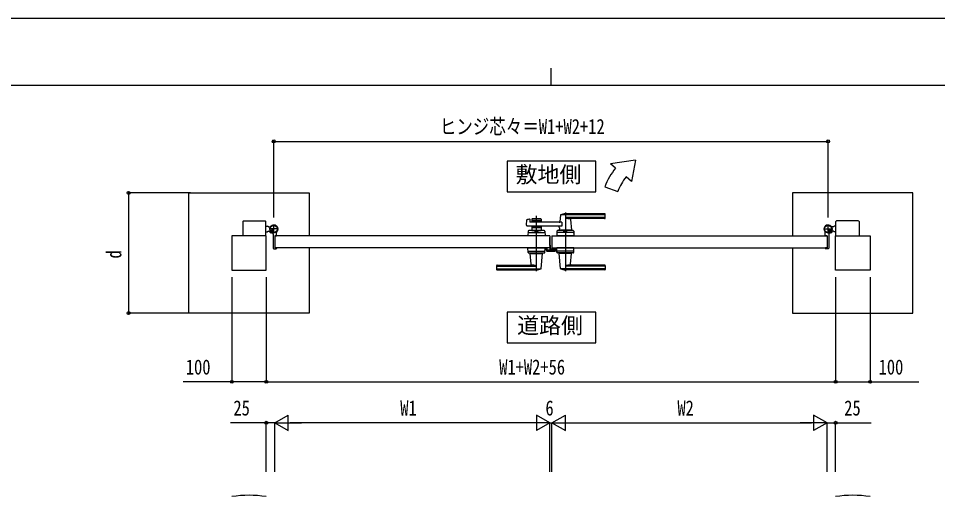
# Model space of a CAD drawing. Units: millimetres, scale not verified. Extents: x -4205 to 4205, y -2970 to 2970.
# Drawn here: x -1554 to 1120, y 1578 to 2970 of the extents above; entities that cross this region are included whole.
import ezdxf
from ezdxf.enums import TextEntityAlignment as Align

# ---------------------------------------------------------------- set-up
doc = ezdxf.new("R2010")
doc.units = ezdxf.units.MM
doc.header["$LTSCALE"] = 10
for name, color, linetype in [('0-2_USER1', 3, 'Continuous'), ('0-3_YKK_12', 2, 'Continuous'), ('0-4_YKK_13', 4, 'Continuous'), ('0-5_YKK_A1', 4, 'Continuous'), ('0-6_YKK_D', 6, 'Continuous'), ('0-7_YKK_ZWAK', 7, 'Continuous')]:
    doc.layers.add(name, color=color, linetype=linetype)
doc.styles.add('ＭＳ ゴシック', font='')
doc.styles.get('ＭＳ ゴシック').set_extended_font_data('MS Gothic')

msp = doc.modelspace()

# ---------------------------------------------------------------- linework, layer by layer
at = {"layer": '0-2_USER1'}
for points in [[(-132.01, 2554.58), (-132.01, 2465.33), (125.59, 2465.33), (125.59, 2554.58)], [(-132.01, 2115.14), (-132.01, 2025.89), (125.59, 2025.89), (125.59, 2115.14)]]:
    msp.add_lwpolyline(points, close=True, dxfattribs=at)
at = {"layer": '0-3_YKK_12'}
for p, q in [((-46.98, 2234.05), (-46.98, 2395.6)), ((37.02, 2405.05), (37.02, 2234.05))]:
    msp.add_line(p, q, dxfattribs=at)
at = {"layer": '0-4_YKK_13'}
for p, q in [((-7.93, 2332.05), (-7.98, 2332.05)), ((-7.93, 2309.85), (-7.93, 2332.05)), ((-18.83, 2302.05), (-18.83, 2294.64)), ((-17.33, 2302.05), (-18.83, 2302.05)), ((-7.43, 2309.85), (-7.93, 2309.85)), ((-7.93, 2307.35), (-7.93, 2303.05)), ((-5.93, 2300.65), (-5.93, 2308.35)), ((-16.84, 2292.64), (6.98, 2292.64)), ((-2.93, 2298.65), (-3.93, 2298.65)), ((6.87, 2298.6), (-2.43, 2298.6)), ((7.47, 2298.75), (7.37, 2298.65)), ((7.98, 2298.75), (7.47, 2298.75)), ((8.97, 2294.64), (8.97, 2297.75))]:
    msp.add_line(p, q, dxfattribs=at)
for centre, radius, start, end in [((-8.43, 2307.35), 0.5, 0, 25.84591), ((-8.93, 2303.05), 1, 341.80235, 0), ((-7.43, 2308.35), 1.5, 0, 90)]:
    msp.add_arc(centre, radius, start, end, dxfattribs=at)
for centre, major_axis, ratio, start_param, end_param in [((-3.93, 2300.65), (0, -2), 0.99863, 4.712389, 6.2831853), ((-16.83, 2294.65), (1.42, 1.42), 0.997265, 2.357564, 3.9256213), ((-2.43, 2298.62), (-0.5, 0), 0.052408, 6.2831853, 7.8539816), ((6.87, 2298.62), (-0.5, 0), 0.052408, 1.5707963, 3.1415927), ((6.97, 2294.65), (-1.42, 1.42), 0.997265, 2.357564, 3.9256213), ((7.97, 2297.75), (-0.709, -0.709), 0.997265, 2.357564, 3.9256213)]:
    msp.add_ellipse(centre, major_axis=major_axis, ratio=ratio, start_param=start_param, end_param=end_param, dxfattribs=at)
at = {"layer": '0-5_YKK_A1'}
for p, q in [((241.15, 2557.05), (167.94, 2547.04)), ((183.26, 2534.18), (167.94, 2547.04)), ((241.15, 2557.05), (229.23, 2495.62)), ((229.23, 2495.62), (213.9, 2508.47)), ((152.01, 2480.05), (189.59, 2466.37)), ((-898.98, 2380.55), (-835.98, 2380.55)), ((-75.81, 2367.71), (-74.59, 2383.11)), ((-73.08, 2384.9), (-67.66, 2386.25)), ((-66.42, 2385.33), (-66.03, 2377.5)), ((-60.48, 2385.05), (-60.48, 2376.55)), ((-33.48, 2382.05), (-60.48, 2382.05)), ((-58.48, 2387.05), (-35.48, 2387.05)), ((-47.34, 2379.69), (-48.69, 2378.34)), ((-46.63, 2379.69), (-45.28, 2378.34)), ((-33.48, 2385.05), (-33.48, 2376.55)), ((22.97, 2397.43), (21.27, 2378.36)), ((152.02, 2398.03), (23.23, 2398.03)), ((152.02, 2401.05), (37.02, 2401.05)), ((152.02, 2390.38), (37.02, 2390.38)), ((151.02, 2387.05), (52, 2387.05)), ((52.19, 2384.86), (54.99, 2353.37)), ((153.02, 2389.05), (153.02, 2400.05)), ((889.02, 2380.55), (826.02, 2380.55)), ((-900.98, 2378.55), (-900.98, 2337.05)), ((-833.98, 2337.05), (-833.98, 2378.55)), ((-833.98, 2365.55), (-828.98, 2365.55)), ((-826.48, 2363.05), (-828.98, 2365.55)), ((-826.48, 2363.05), (-820.79, 2363.05)), ((-797.98, 2357.05), (-823.98, 2357.05)), ((-822.53, 2345.5), (-812.47, 2355.55)), ((-819.7, 2351.16), (-816.28, 2354.57)), ((-815.82, 2354.11), (-819.3, 2350.63)), ((-816.28, 2354.57), (-813.46, 2351.74)), ((-810.98, 2344.05), (-810.98, 2370.05)), ((26.58, 2376.55), (-65.03, 2376.55)), ((-60.48, 2365.55), (-60.48, 2352.05)), ((-33.48, 2360.05), (-60.48, 2360.05)), ((-49.4, 2378.05), (-58.48, 2378.05)), ((-49.4, 2364.05), (-58.48, 2364.05)), ((-47.34, 2362.4), (-48.69, 2363.76)), ((-46.63, 2362.4), (-45.28, 2363.76)), ((-35.48, 2378.05), (-44.57, 2378.05)), ((-35.48, 2364.05), (-44.57, 2364.05)), ((-33.48, 2365.55), (-33.48, 2352.05)), ((55.02, 2353.04), (19.02, 2353.04)), ((19.02, 2352.05), (19.02, 2353.04)), ((19.65, 2360.1), (19.05, 2353.36)), ((54.69, 2353.04), (19.35, 2353.04)), ((22.02, 2353.04), (19.85, 2353.04)), ((54.69, 2353.04), (52.02, 2353.04)), ((55.02, 2352.05), (55.02, 2353.04)), ((788.02, 2357.05), (814.02, 2357.05)), ((801.02, 2344.05), (801.02, 2370.05)), ((812.57, 2345.5), (802.51, 2355.55)), ((806.32, 2354.57), (803.49, 2351.74)), ((805.86, 2354.11), (809.34, 2350.63)), ((809.73, 2351.16), (806.32, 2354.57)), ((816.52, 2363.05), (810.83, 2363.05)), ((816.52, 2363.05), (819.02, 2365.55)), ((824.02, 2365.55), (819.02, 2365.55)), ((824.02, 2337.05), (824.02, 2378.55)), ((891.02, 2378.55), (891.02, 2337.05)), ((-833.98, 2348.55), (-828.98, 2348.55)), ((-826.48, 2351.05), (-828.98, 2348.55)), ((-826.48, 2351.05), (-820.79, 2351.05)), ((-819.3, 2350.63), (-820.06, 2349.87)), ((-817.4, 2348.73), (-818.16, 2347.97)), ((-813.92, 2352.21), (-817.4, 2348.73)), ((-813.46, 2351.74), (-816.87, 2348.33)), ((-812.98, 2342.11), (-812.98, 2301.55)), ((-807.98, 2337.05), (-807.98, 2302.05)), ((-807.68, 2337.35), (-803.48, 2337.35)), ((-802.98, 2337.85), (-802.98, 2346.89)), ((-71.54, 2350.11), (-71.98, 2337.05)), ((-21.98, 2337.05), (-71.98, 2337.05)), ((-69.71, 2347.05), (-24.25, 2347.05)), ((-24.41, 2352.05), (-69.55, 2352.05)), ((-60.48, 2352.05), (-33.48, 2352.05)), ((-51.48, 2349.25), (-51.48, 2352.05)), ((-51.48, 2349.25), (-42.48, 2349.25)), ((-22.42, 2350.11), (-21.98, 2337.05)), ((-7.98, 2337.05), (-7.98, 2302.05)), ((12.46, 2350.11), (12.02, 2337.05)), ((62.02, 2337.05), (12.02, 2337.05)), ((59.75, 2347.05), (14.29, 2347.05)), ((59.59, 2352.05), (14.45, 2352.05)), ((32.27, 2337.05), (41.77, 2337.05)), ((32.52, 2349.25), (32.52, 2352.05)), ((61.58, 2350.11), (62.02, 2337.05)), ((793.02, 2337.85), (793.02, 2346.89)), ((797.72, 2337.35), (793.52, 2337.35)), ((798.02, 2337.05), (798.02, 2302.05)), ((803.02, 2342.11), (803.02, 2301.55)), ((803.49, 2351.74), (806.91, 2348.33)), ((803.96, 2352.21), (807.44, 2348.73)), ((807.44, 2348.73), (808.2, 2347.97)), ((809.34, 2350.63), (810.1, 2349.87)), ((816.52, 2351.05), (810.83, 2351.05)), ((816.52, 2351.05), (819.02, 2348.55)), ((824.02, 2348.55), (819.02, 2348.55)), ((-810.98, 2299.55), (-803.98, 2299.55)), ((-7.98, 2302.05), (-807.98, 2302.05)), ((-807.68, 2301.75), (-803.48, 2301.75)), ((-802.98, 2301.25), (-802.98, 2300.55)), ((-71.54, 2288.98), (-71.98, 2302.05)), ((-71.98, 2302.05), (-21.98, 2302.05)), ((-22.42, 2288.98), (-21.98, 2302.05)), ((12.46, 2288.98), (12.02, 2302.05)), ((62.02, 2302.05), (12.02, 2302.05)), ((61.58, 2288.98), (62.02, 2302.05)), ((793.02, 2301.25), (793.02, 2300.55)), ((797.72, 2301.75), (793.52, 2301.75)), ((801.02, 2299.55), (794.02, 2299.55)), ((-69.71, 2292.05), (-24.25, 2292.05)), ((-69.55, 2287.05), (-24.41, 2287.05)), ((-64.98, 2287.05), (-64.98, 2286.05)), ((-64.98, 2286.05), (-28.98, 2286.05)), ((-62.15, 2254.23), (-64.96, 2285.72)), ((-32.93, 2241.65), (-29.01, 2285.72)), ((-28.98, 2287.05), (-28.98, 2286.05)), ((59.75, 2292.05), (14.29, 2292.05)), ((59.59, 2287.05), (14.45, 2287.05)), ((19.02, 2287.05), (19.02, 2286.05)), ((55.02, 2286.05), (19.02, 2286.05)), ((22.97, 2241.65), (19.05, 2285.72)), ((52.19, 2254.23), (55, 2285.72)), ((55.02, 2287.05), (55.02, 2286.05)), ((-162.98, 2250.05), (-162.98, 2239.05)), ((-161.98, 2248.72), (-46.98, 2248.72)), ((-160.98, 2252.05), (-61.96, 2252.05)), ((152.02, 2248.72), (37.02, 2248.72)), ((151.02, 2252.05), (52, 2252.05)), ((153.02, 2250.05), (153.02, 2239.05)), ((-161.98, 2241.06), (-33.19, 2241.06)), ((-161.98, 2238.05), (-46.98, 2238.05)), ((152.02, 2241.06), (23.23, 2241.06)), ((152.02, 2238.05), (37.02, 2238.05))]:
    msp.add_line(p, q, dxfattribs=at)
at = {"layer": '0-5_YKK_A1', "color": 7}
for p, q in [((-16.98, 2301.75), (-16.98, 2295.55)), ((-15.48, 2302.05), (-16.68, 2302.05)), ((-15.98, 2295.85), (-15.98, 2300.75)), ((-15.68, 2301.05), (-15.48, 2301.05)), ((-7.68, 2309.05), (-7.98, 2309.05)), ((-7.98, 2307.55), (-7.98, 2295.85)), ((-6.68, 2297.85), (-6.68, 2308.05)), ((-15.98, 2294.55), (6.02, 2294.55)), ((-8.28, 2295.55), (-15.68, 2295.55)), ((-2.28, 2295.85), (-4.68, 2295.85)), ((-1.98, 2297.35), (-1.98, 2296.15)), ((0.22, 2298.35), (-0.98, 2298.35)), ((-0.98, 2296.15), (-0.98, 2297.05)), ((-0.68, 2297.35), (0.22, 2297.35)), ((5.72, 2295.85), (-0.68, 2295.85)), ((0.52, 2297.65), (0.52, 2298.05)), ((4.52, 2298.05), (4.52, 2297.65)), ((6.02, 2298.35), (4.82, 2298.35)), ((4.82, 2297.35), (5.72, 2297.35)), ((6.02, 2297.05), (6.02, 2296.15)), ((7.02, 2295.55), (7.02, 2297.35))]:
    msp.add_line(p, q, dxfattribs=at)
at = {"layer": '0-5_YKK_A1'}
for points in [[(-1057.98, 2462.05), (-707.98, 2462.05), (-707.98, 2337.05)], [(-707.98, 2302.05), (-707.98, 2112.05), (-1057.98, 2112.05), (-1057.98, 2462.05)], [(1048.02, 2462.05), (698.02, 2462.05), (698.02, 2337.05)], [(698.02, 2302.05), (698.02, 2112.05), (1048.02, 2112.05), (1048.02, 2462.05)], [(26.58, 2376.55), (26.58, 2365.55), (-73.81, 2365.55)], [(-820.53, 2350.33), (-821.59, 2351.39), (-822.31, 2350.13)], [(-822.26, 2348.74), (-820.21, 2349.44), (-818.97, 2349.06)], [(-816.87, 2348.33), (-817.7, 2347.5), (-820.53, 2350.33), (-819.7, 2351.16)], [(-819.29, 2345.77), (-818.58, 2347.82), (-818.97, 2349.06)], [(-817.7, 2347.5), (-816.64, 2346.44), (-817.9, 2345.71)], [(-7.98, 2337.05), (-807.98, 2337.05), (-807.98, 2302.05)], [(-51.48, 2349.25), (-42.48, 2349.25), (-42.48, 2352.05)], [(-1.98, 2337.05), (-1.98, 2302.05), (798.02, 2302.05)], [(-1.98, 2337.05), (798.02, 2337.05), (798.02, 2302.05)], [(32.52, 2349.25), (41.52, 2349.25), (41.52, 2352.05)], [(807.74, 2347.5), (806.68, 2346.44), (807.94, 2345.71)], [(806.91, 2348.33), (807.74, 2347.5), (810.57, 2350.33), (809.73, 2351.16)], [(809.33, 2345.77), (808.62, 2347.82), (809, 2349.06)], [(812.3, 2348.74), (810.25, 2349.44), (809, 2349.06)], [(810.57, 2350.33), (811.63, 2351.39), (812.35, 2350.13)]]:
    msp.add_lwpolyline(points, dxfattribs=at)
for points in [[(-932.98, 2237.05), (-832.98, 2237.05), (-832.98, 2337.05), (-932.98, 2337.05)], [(923.02, 2237.05), (823.02, 2237.05), (823.02, 2337.05), (923.02, 2337.05)]]:
    msp.add_lwpolyline(points, close=True, dxfattribs=at)
for centre, radius in [((-810.98, 2357.05), 11.5), ((-810.98, 2357.05), 10.35), ((801.02, 2357.05), 11.5), ((801.02, 2357.05), 10.35)]:
    msp.add_circle(centre, radius, dxfattribs=at)
for centre, radius, start, end in [((321.15, 2418.48), 180, 140, 160), ((321.15, 2418.48), 140, 140, 160), ((-898.98, 2378.55), 2, 90, 180), ((-835.98, 2378.55), 2, 360, 90), ((-72.6, 2382.96), 2, 104.03624, 175.49449), ((-67.42, 2385.28), 1, 2.86241, 104.03624), ((-58.48, 2385.05), 2, 90, 180), ((-58.48, 2380.05), 2, 180, 270), ((-46.98, 2379.34), 0.5, 45, 135), ((-35.48, 2385.05), 2, 0, 90), ((-35.48, 2380.05), 2, 270, 0), ((23.96, 2397.36), 1, 113.30607, 174.91858), ((37.02, 2367.05), 34, 90, 113.30607), ((50.81, 2417.02), 30, 242.63879, 272.27092), ((54.18, 2385.05), 2, 90, 185.08142), ((151.02, 2389.05), 2, 270, 0), ((152.02, 2400.05), 1, 0, 90), ((152.02, 2397.03), 1, 0, 90), ((152.02, 2391.38), 1, 270, 0), ((826.02, 2378.55), 2, 90, 180), ((889.02, 2378.55), 2, 0, 90), ((-810.98, 2357.05), 11.5, 321.98772, 244.89722), ((-73.81, 2367.55), 2, 175.49449, 270), ((-65.03, 2377.55), 1, 182.86241, 270), ((-58.48, 2362.05), 2, 90, 180), ((-49.4, 2379.05), 1, 270, 315), ((-49.4, 2363.05), 1, 45, 90), ((-46.98, 2362.76), 0.5, 225, 315), ((-44.57, 2379.05), 1, 225, 270), ((-44.57, 2363.05), 1, 90, 135), ((-35.48, 2362.05), 2, 0, 90), ((14.67, 2360.54), 5, 354.91858, 90), ((19.35, 2353.34), 0.3, 174.91858, 270), ((19.28, 2378.54), 2, 270, 354.91858), ((54.69, 2353.34), 0.3, 270, 5.08142), ((801.02, 2357.05), 11.5, 295.10278, 218.01228), ((-821.19, 2349.48), 1.3, 150, 210.9647), ((-814.59, 2353.44), 9, 210.9647, 239.0353), ((-818.55, 2346.84), 1.3, 239.0353, 300), ((-817.98, 2342.11), 5, 0.00002, 64.89722), ((-807.68, 2337.05), 0.3, 90, 180), ((-803.48, 2337.85), 0.5, 270, 0), ((-797.98, 2346.89), 5, 141.98772, 180), ((-69.71, 2345.05), 2, 90, 178.09085), ((-69.55, 2350.05), 2, 90, 178.09085), ((-46.98, 2339.64), 10.61, 64.90378, 115.09622), ((-24.41, 2350.05), 2, 1.90915, 90), ((-24.25, 2345.05), 2, 1.90915, 90), ((14.29, 2345.05), 2, 90, 178.09085), ((14.45, 2350.05), 2, 90, 178.09085), ((37.02, 2339.64), 10.61, 64.90378, 115.09622), ((59.59, 2350.05), 2, 1.90915, 90), ((59.75, 2345.05), 2, 1.90915, 90), ((788.02, 2346.89), 5, 0, 38.01228), ((793.52, 2337.85), 0.5, 180, 270), ((797.72, 2337.05), 0.3, 0, 90), ((808.02, 2342.11), 5, 115.10278, 179.99998), ((808.59, 2346.84), 1.3, 240, 300.9647), ((804.63, 2353.44), 9, 300.9647, 329.0353), ((811.23, 2349.48), 1.3, 329.0353, 30), ((-810.98, 2301.55), 2, 180, 270), ((-807.68, 2302.05), 0.3, 180, 270), ((-803.98, 2300.55), 1, 270, 0), ((-803.48, 2301.25), 0.5, 0, 90), ((793.52, 2301.25), 0.5, 90, 180), ((794.02, 2300.55), 1, 180, 270), ((797.72, 2302.05), 0.3, 270, 0), ((801.02, 2301.55), 2, 270, 0), ((-69.71, 2294.05), 2, 181.90915, 270), ((-69.55, 2289.05), 2, 181.90915, 270), ((-64.66, 2285.75), 0.3, 90, 185.08142), ((-29.31, 2285.75), 0.3, 354.91858, 90), ((-24.41, 2289.05), 2, 270, 358.09085), ((-24.25, 2294.05), 2, 270, 358.09085), ((14.29, 2294.05), 2, 181.90915, 270), ((14.45, 2289.05), 2, 181.90915, 270), ((19.35, 2285.75), 0.3, 90, 185.08142), ((54.7, 2285.75), 0.3, 354.91858, 90), ((59.59, 2289.05), 2, 270, 358.09085), ((59.75, 2294.05), 2, 270, 358.09085), ((-160.98, 2250.05), 2, 90, 180), ((-161.98, 2247.72), 1, 90, 180), ((-64.15, 2254.05), 2, 270, 5.08142), ((-60.77, 2222.07), 30, 62.63879, 92.27092), ((50.81, 2222.07), 30, 87.72908, 117.36121), ((54.19, 2254.05), 2, 174.91858, 270), ((151.02, 2250.05), 2, 0, 90), ((152.02, 2247.72), 1, 0, 90), ((-161.98, 2242.06), 1, 180, 270), ((-161.98, 2239.05), 1, 180, 270), ((-46.98, 2272.05), 34, 270, 293.30607), ((-33.93, 2241.74), 1, 293.30607, 354.91858), ((23.97, 2241.74), 1, 185.08142, 246.69393), ((37.02, 2272.05), 34, 246.69393, 270), ((152.02, 2242.06), 1, 270, 0), ((152.02, 2239.05), 1, 270, 0), ((-882.98, 1261.83), 320, 80.99877, 99.00123), ((873.02, 1261.83), 320, 80.99877, 99.00123)]:
    msp.add_arc(centre, radius, start, end, dxfattribs=at)
at = {"layer": '0-5_YKK_A1', "color": 7}
for centre, radius, start, end in [((-16.68, 2301.75), 0.3, 90.00137, 180), ((-15.68, 2300.75), 0.3, 90.00137, 180), ((-15.48, 2301.55), 0.5, 0, 90), ((-15.48, 2301.55), 0.5, 270, 0), ((-7.68, 2308.05), 1, 0, 90), ((-15.98, 2295.55), 1, 180.00137, 270.00137), ((-15.68, 2295.85), 0.3, 180.00137, 270.00137), ((-8.28, 2295.85), 0.3, 270.00137, 0), ((-4.68, 2297.85), 2, 180.00137, 270.00137), ((-2.28, 2296.15), 0.3, 270.00137, 0), ((-0.98, 2297.35), 1, 90, 180), ((-0.68, 2297.05), 0.3, 90.00137, 180.00291), ((-0.68, 2296.15), 0.3, 180.00137, 270.00137), ((0.22, 2298.05), 0.3, 359.99709, 90.00137), ((0.22, 2297.65), 0.3, 270.00137, 0), ((4.82, 2298.05), 0.3, 90.00137, 180), ((4.82, 2297.65), 0.3, 180.00137, 270.00137), ((5.72, 2297.05), 0.3, 0, 90.00137), ((5.72, 2296.15), 0.3, 270.00137, 0), ((6.02, 2297.35), 1, 0, 90), ((6.02, 2295.55), 1, 270, 0)]:
    msp.add_arc(centre, radius, start, end, dxfattribs=at)
at = {"layer": '0-6_YKK_D'}
for p, q in [((-810.98, 2390.05), (-810.98, 2613.05)), ((-810.98, 2612.05), (801.02, 2612.05)), ((801.02, 2390.05), (801.02, 2613.05)), ((-1052.98, 2462.05), (-1234, 2462.05)), ((-1233, 2462.05), (-1233, 2112.05)), ((-932.98, 2217.05), (-932.98, 1911.05)), ((-832.98, 2217.05), (-832.98, 1911.05)), ((-832.98, 2217.05), (-832.98, 1911.05)), ((823.02, 2217.05), (823.02, 1911.05)), ((823.02, 2217.05), (823.02, 1911.05)), ((923.02, 2217.05), (923.02, 1911.05)), ((-1052.98, 2112.05), (-1234, 2112.05)), ((-832.98, 1912.05), (823.02, 1912.05)), ((-832.98, 1650.39), (-832.98, 1793.84)), ((-807.98, 1792.84), (-769.01, 1815.34)), ((-807.98, 1650.39), (-807.98, 1793.84)), ((-807.98, 1650.39), (-807.98, 1793.84)), ((-807.98, 1792.84), (-769.01, 1770.34)), ((-807.98, 1792.84), (-730.04, 1792.84)), ((-769.01, 1770.34), (-769.01, 1815.34)), ((-52.98, 1792.84), (-762.98, 1792.84)), ((-7.98, 1792.84), (-85.92, 1792.84)), ((-7.98, 1792.84), (-46.95, 1815.34)), ((-46.95, 1815.34), (-46.95, 1770.34)), ((-7.98, 1792.84), (-46.95, 1770.34)), ((-7.98, 1650.39), (-7.98, 1793.84)), ((-7.98, 1650.39), (-7.98, 1793.84)), ((-7.98, 1792.84), (-1.98, 1792.84)), ((-1.98, 1792.84), (36.99, 1815.34)), ((-1.98, 1650.39), (-1.98, 1793.84)), ((-1.98, 1650.39), (-1.98, 1793.84)), ((-1.98, 1792.84), (36.99, 1770.34)), ((-1.98, 1792.84), (75.96, 1792.84)), ((36.99, 1770.34), (36.99, 1815.34)), ((43.02, 1792.84), (753.02, 1792.84)), ((798.02, 1792.84), (720.08, 1792.84)), ((798.02, 1792.84), (759.05, 1815.34)), ((759.05, 1815.34), (759.05, 1770.34)), ((798.02, 1792.84), (759.05, 1770.34)), ((798.02, 1650.39), (798.02, 1793.84)), ((798.02, 1650.39), (798.02, 1793.84)), ((823.02, 1650.39), (823.02, 1793.84))]:
    msp.add_line(p, q, dxfattribs=at)
for points in [[(-832.98, 1912.05), (-932.98, 1912.05), (-1074.78, 1912.05)], [(823.02, 1912.05), (923.02, 1912.05), (1064.82, 1912.05)], [(-807.98, 1792.84), (-832.98, 1792.84), (-936.38, 1792.84)], [(798.02, 1792.84), (823.02, 1792.84), (926.42, 1792.84)]]:
    msp.add_lwpolyline(points, dxfattribs=at)
for centre in [(-810.98, 2612.05), (801.02, 2612.05), (-1233, 2462.05), (-1233, 2112.05), (-932.98, 1912.05), (-832.98, 1912.05), (-832.98, 1912.05), (823.02, 1912.05), (823.02, 1912.05), (923.02, 1912.05), (-832.98, 1792.84), (823.02, 1792.84)]:
    msp.add_circle(centre, 4.25, dxfattribs=at)
at = {"layer": '0-7_YKK_ZWAK'}
for p, q in [((-4.98, 2825), (-4.98, 2775)), ((3895.02, 2775), (-3904.98, 2775))]:
    msp.add_line(p, q, dxfattribs=at)
msp.add_lwpolyline([(-4205, -2970), (4205, -2970), (4205, 2970), (-4205, 2970)], close=True, dxfattribs=at)

# ---------------------------------------------------------------- texts
at = {"layer": '0-2_USER1', "style": 'ＭＳ ゴシック'}
for s, p in [('敷地側', (-107.63, 2478.08)), ('道路側', (-103.29, 2038.64))]:
    msp.add_text(s, height=46.74, dxfattribs=at).set_placement(p, align=Align.BOTTOM_LEFT)
at = {"layer": '0-6_YKK_D', "style": 'ＭＳ ゴシック', "width": 0.8}
for s, p in [('ヒンジ芯々＝W1+W2+12', (-328.18, 2620.05)), ('100', (-1066.78, 1920.05)), ('W1+W2+56', (-155.38, 1920.05)), ('100', (948.02, 1920.05)), ('25', (-928.38, 1800.84)), ('W1', (-443.18, 1800.84)), ('6', (-20.98, 1800.84)), ('W2', (362.82, 1800.84)), ('25', (848.02, 1800.84))]:
    msp.add_text(s, height=43.99, dxfattribs=at).set_placement(p, align=Align.BOTTOM_LEFT)
msp.add_text('d', height=43.99, rotation=90, dxfattribs=at).set_placement((-1241, 2271.05), align=Align.BOTTOM_LEFT)

doc.saveas('drawing.dxf')
